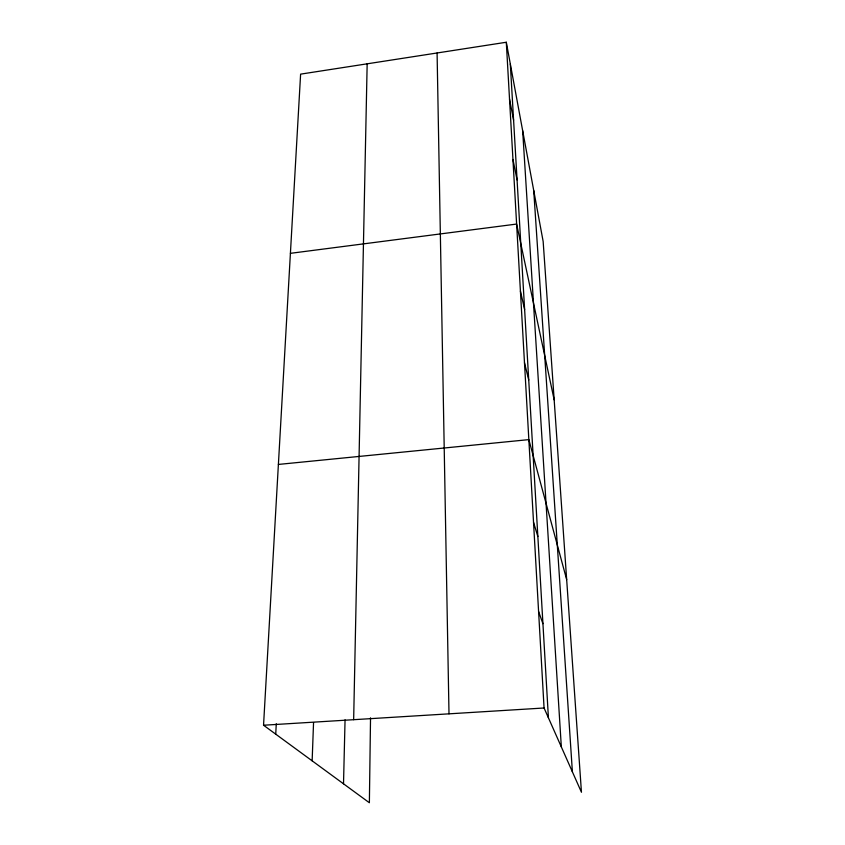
<?xml version="1.0" encoding="UTF-8"?>
<svg xmlns="http://www.w3.org/2000/svg" width="845" height="845" viewBox="0 0 845 845"><rect width="100%" height="100%" fill="white"/><g stroke="black" fill="none" stroke-linecap="round" stroke-linejoin="round"><path stroke-width="1.27" d="M370.532 717.806L369.371 802.75L263.545 725.232L300.609 74.138L506.303 42.25L543.155 241.469L581.455 792.261L544.064 707.994L506.303 42.25M353.654 719.686L367.163 63.819M343.514 783.811L345.056 719.845M312.143 760.827L313.548 722.581M275.734 734.157L276.273 723.732M290.405 253.331L516.612 224.062L554.172 399.854M278.385 464.433L528.843 439.622L566.678 579.659M263.545 725.232L544.064 707.994M538.592 611.516L542.934 623.694M533.533 522.326L537.853 536.512M524.481 362.727L528.738 380.028M520.414 291.039L524.629 309.555M512.947 159.494L517.077 179.89M509.514 99.023L513.591 120.148M533.723 190.505L572.392 771.834M522.664 130.7L561.333 746.895M510.317 63.988L548.416 717.785M437.087 52.981L449.001 713.835"/></g></svg>
